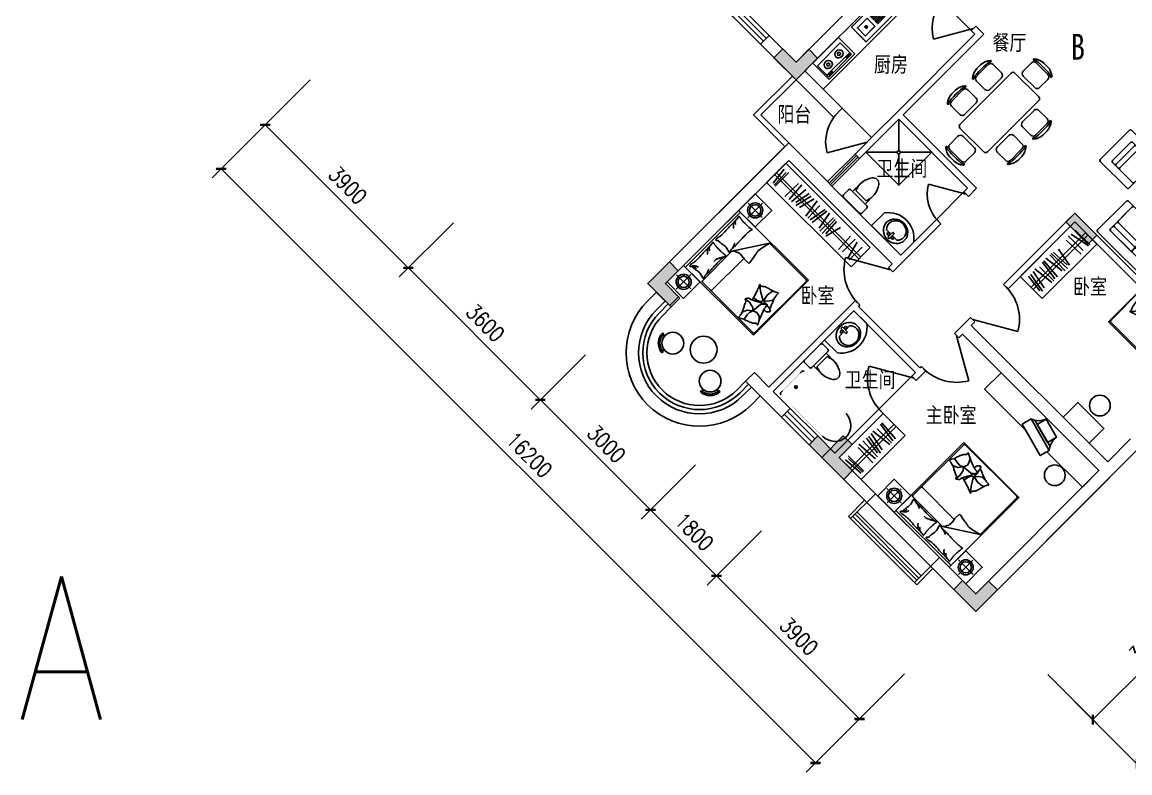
# Model space of a CAD drawing. Header units: millimetres. Extents: x 1169 to 36657, y 626 to 30409.
# Drawn here: x 1169 to 22524, y 626 to 15101 of the extents above; entities that cross this region are included whole.
import ezdxf
from ezdxf.enums import TextEntityAlignment as Align

# ---------------------------------------------------------------- set-up
doc = ezdxf.new("R2010")
doc.units = ezdxf.units.MM
doc.linetypes.add('HIDDEN', pattern=[0.375, 0.25, -0.125])
for name, color, linetype in [('COLUMN', 7, 'Continuous'), ('GROUND', 2, 'Continuous'), ('JIAJU', 30, 'Continuous'), ('PUB_DIM', 3, 'Continuous'), ('PUB_TEXT', 7, 'Continuous'), ('TOTHER', 7, 'Continuous'), ('WALL', 4, 'Continuous'), ('WINDOW', 5, 'Continuous'), ('WINDOW_TEXT', 7, 'Continuous'), ('面积线', 1, 'Continuous')]:
    doc.layers.add(name, color=color, linetype=linetype)
doc.styles.add('-黑体', font='simhei.ttf')
doc.styles.add('CHINA', font='romant', dxfattribs={"width": 0.8, "height": 150, "bigfont": 'fs64f'})
doc.styles.add('DIM_FONT', font='SIMPLEX.shx', dxfattribs={"width": 0.8})
doc.styles.add('SIMPLEX', font='SIMPLEX.SHX')
doc.styles.get("Standard").update_dxf_attribs({"font": 'arial.ttf'})
doc.dimstyles.new('DIMN', dxfattribs={"dimtxt": 300, "dimasz": 1, "dimexe": 250, "dimexo": 300, "dimgap": 150, "dimtad": 1, "dimdec": 0, "dimdsep": 46, "dimtxsty": 'DIM_FONT', "dimblk": '_DIMX', "dimblk1": 'ARCHTICK', "dimblk2": 'ARCHTICK', "dimcen": 0.1, "dimclrt": 7, "dimadec": 0, "dimazin": 0, "dimtfac": 1, "dimtdec": 0, "dimtix": 1, "dimtmove": 2, "dimatfit": 3, "dimldrblk": '_DIMX', "dimfxl": 1, "dimtolj": 1, "dimtzin": 0, "dimarcsym": 0})

# ---------------------------------------------------------------- blocks, each defined once
blk = doc.blocks.new('_ARCHTICK')
at = {"color": 0, "linetype": 'ByBlock', "const_width": 0.15}
blk.add_lwpolyline([(-0.5, -0.5), (0.5, 0.5)], dxfattribs=at)
blk = doc.blocks.new('_DIMX')
at = {"const_width": 50}
blk.add_lwpolyline([(-70, -70), (70, 70)], dxfattribs=at)
blk = doc.blocks.new('_WBLK')
for p, q in [((-0.5, 0.5), (0.5, 0.5)), ((0.5, 0.167), (-0.5, 0.167)), ((0.5, -0.167), (-0.5, -0.167)), ((-0.5, -0.5), (0.5, -0.5))]:
    blk.add_line(p, q)
at = {"layer": 'WINDOW_TEXT', "style": 'SIMPLEX', "flags": 9}
blk.add_attdef('A', text='', height=1, dxfattribs=at).set_placement((0, 1.5), align=Align.MIDDLE)
blk = doc.blocks.new('_C0XPE')
at = {"layer": 'JIAJU', "ltscale": 100}
for p, q in [((-600, 5000), (-600, 0)), ((0, 5000), (-600, 5000)), ((-305, 5000), (-305, 0)), ((-245, 5000), (-245, 0)), ((0, 5000), (0, 0)), ((-482, 4742), (-76, 4742)), ((-87, 4648), (-482, 4461)), ((-502, 4305), (-97, 4305)), ((-471, 4087), (-76, 4118)), ((-450, 3516), (-87, 3350)), ((-482, 3235), (-118, 3277)), ((-492, 3131), (-66, 3163)), ((-492, 3038), (-66, 3017)), ((-502, 2778), (-107, 2913)), ((-492, 2633), (-87, 2539)), ((-492, 2539), (-97, 2394)), ((-502, 2041), (-87, 2165)), ((-471, 2269), (-87, 2280)), ((-492, 1895), (-118, 1719)), ((-482, 1719), (-97, 1552)), ((-492, 1584), (-139, 1459)), ((-502, 1365), (-87, 1314)), ((-513, 1116), (-87, 1178)), ((-482, 981), (-66, 960)), ((-502, 358), (-76, 368)), ((-461, 275), (-76, 306)), ((-600, 0), (0, 0)), ((-482, 129), (-87, 212))]:
    blk.add_line(p, q, dxfattribs=at)
at = {"ltscale": 100, "style": 'DIM_FONT', "width": 0.8, "flags": 9}
for tag in ['XSIZE', 'YSIZE']:
    blk.add_attdef(tag, (0, 0), '', height=0.5, dxfattribs=at)
blk = doc.blocks.new('U_A0DIR')
at = {"layer": 'JIAJU', "yscale": 0.46, "rotation": 90}
blk.add_blockref('_C0XPE', (1150, 600), dxfattribs=at)
at = {"style": 'DIM_FONT', "width": 0.8, "flags": 9}
for tag in ['XSIZE', 'YSIZE']:
    blk.add_attdef(tag, (0, 0), '', height=0.5, dxfattribs=at)
blk = doc.blocks.new('U_A6GYP')
at = {"layer": 'JIAJU'}
for p, q in [((-418, 225), (-32, 225)), ((-225, 425), (-225, 25))]:
    blk.add_line(p, q, dxfattribs=at)
blk.add_lwpolyline([(-450, 0), (0, 0), (0, 450), (-450, 450)], close=True, dxfattribs=at)
for radius in [145, 109]:
    blk.add_circle((-225, 225), radius, dxfattribs=at)
at = {"style": 'DIM_FONT', "width": 0.8, "flags": 9}
for tag in ['XSIZE', 'YSIZE']:
    blk.add_attdef(tag, (0, 0), '', height=0.5, dxfattribs=at)
blk = doc.blocks.new('M_C54TQD')
for p, q in [((0, -52), (1500, -52)), ((26, -509), (26, -1968)), ((853, -489), (46, -489)), ((853, -489), (1472, -916)), ((46, -761), (915, -761)), ((1472, -1968), (1472, -916)), ((395, -1471), (369, -1593)), ((381, -1368), (395, -1471)), ((528, -1559), (509, -1470)), ((698, -1472), (623, -1603)), ((778, -1368), (698, -1472)), ((90, -1638), (87, -1645)), ((188, -1621), (90, -1638)), ((161, -1514), (137, -1518)), ((255, -1552), (161, -1514)), ((257, -1618), (188, -1621)), ((324, -1645), (255, -1552)), ((324, -1645), (257, -1618)), ((369, -1593), (324, -1645)), ((324, -1645), (510, -1664)), ((324, -1645), (355, -1728)), ((510, -1664), (560, -1700)), ((548, -1617), (528, -1559)), ((605, -1658), (548, -1617)), ((560, -1700), (572, -1709)), ((605, -1658), (594, -1752)), ((623, -1603), (605, -1658)), ((605, -1658), (734, -1626)), ((605, -1658), (655, -1721)), ((734, -1626), (837, -1640)), ((837, -1640), (873, -1660)), ((335, -1810), (281, -1873)), ((355, -1728), (335, -1810)), ((592, -1767), (580, -1861)), ((655, -1721), (720, -1769)), ((720, -1769), (813, -1769)), ((46, -1988), (1452, -1988))]:
    blk.add_line(p, q)
blk.add_lwpolyline([(0, -2000), (0, 0), (1500, 0), (1500, -2000)], close=True)
for points in [[(101, -127, -0.263368), (73, -108, -0.494818), (82, -89, -0.049225), (100, -88, -0.036831), (124, -89, -0.031893), (161, -97, 0.035782), (195, -104, 0.032941), (285, -110, 0.026564), (396, -104, 0.017905), (434, -99, -0.033397), (454, -97, -0.03204), (491, -97, 0.018442), (555, -101, 0.010837), (620, -100, 0.014624), (668, -97, 0.111249), (691, -89, -0.153708), (708, -86, -0.076444), (715, -87, -0.215512), (717, -89, -0.585858), (714, -92, 0.363489), (709, -95, 0.191716), (709, -106, -0.129675), (711, -123, -0.01735), (708, -140, 0.019326), (706, -155, 0.018818), (699, -223, 0.021828), (698, -283, 0.006204), (700, -316, 0.001963), (706, -423, 0.028341), (710, -459, -0.117014), (709, -468, -0.36606), (708, -469, -0.03973), (694, -466, -0.048309), (681, -461, 0.062981), (670, -457, 0.04058), (647, -454, 0.014345), (580, -451, 0.005484), (454, -452, 0.007153), (358, -455, 0.008762), (316, -458, -0.008153), (270, -461, -0.06251), (213, -456, 0.078669), (167, -454, 0.047825), (145, -459, -0.034494), (114, -466, -0.023571), (89, -469, -0.510228), (88, -468), (95, -438), (116, -356, 0.073041), (118, -336, 0.023305), (112, -275, 0.018299), (108, -252, -0.01097), (101, -214, -0.042281), (98, -180, -0.027201), (101, -126)], [(99, -143, -0.05369), (114, -156, -0.070312), (122, -168, -0.015448), (125, -177, -0.013244), (129, -187, -0.082127), (132, -205, -0.064164), (129, -228)], [(101, -127, -0.077379), (136, -152, -0.077379), (161, -187, -0.047525), (171, -211, -0.047525), (176, -238)], [(575, -101, 0.027842), (551, -111, 0.048685), (539, -119, 0.023666), (511, -144, 0.031223), (492, -164, 0.046801), (486, -172, 0.023191), (478, -189)], [(657, -95, 0.088153), (622, -98, 0.088153), (591, -114, 0.077547), (569, -135, 0.077547), (555, -162)], [(810, -127, -0.263368), (782, -108, -0.494818), (791, -89, -0.049225), (809, -88, -0.036831), (833, -89, -0.031893), (871, -97, 0.035782), (905, -104, 0.032941), (994, -110, 0.026564), (1106, -104, 0.017905), (1143, -99, -0.033397), (1163, -97, -0.03204), (1200, -97, 0.018442), (1265, -101, 0.010837), (1329, -100, 0.014624), (1377, -97, 0.111249), (1400, -89, -0.153708), (1417, -86, -0.076444), (1424, -87, -0.215512), (1426, -89, -0.585858), (1423, -92, 0.363489), (1419, -95, 0.191716), (1419, -106, -0.129675), (1421, -123, -0.01735), (1418, -140, 0.019326), (1415, -155, 0.018818), (1408, -223, 0.021828), (1407, -283, 0.006204), (1409, -316, 0.001963), (1415, -423, 0.028341), (1419, -459, -0.117014), (1419, -468, -0.36606), (1417, -469, -0.03973), (1404, -466, -0.048309), (1390, -461, 0.062981), (1379, -457, 0.04058), (1356, -454, 0.014345), (1289, -451, 0.005484), (1164, -452, 0.007153), (1067, -455, 0.008762), (1025, -458, -0.008153), (979, -461, -0.06251), (922, -456, 0.078669), (877, -454, 0.047825), (854, -459, -0.034494), (823, -466, -0.023571), (798, -469, -0.510228), (797, -468), (805, -438), (825, -356, 0.073041), (827, -336, 0.023305), (821, -275, 0.018299), (817, -252, -0.01097), (810, -214, -0.042281), (807, -180, -0.027201), (810, -126)], [(1284, -101, 0.027842), (1260, -111, 0.048685), (1248, -119, 0.023666), (1220, -144, 0.031223), (1201, -164, 0.046801), (1196, -172, 0.023191), (1188, -189)], [(1366, -95, 0.088153), (1332, -98, 0.088153), (1300, -114, 0.077547), (1279, -135, 0.077547), (1265, -162)], [(191, -454, 0.009729), (219, -445, 0.009729), (246, -435, 0.007971), (267, -426, 0.007971), (289, -416)], [(661, -455, 0.016108), (622, -429, 0.024599), (595, -414, 0.009477), (546, -391, 0.015937), (516, -378, 0.072521), (500, -375, 0.033339), (463, -375)], [(901, -454, 0.009729), (928, -445, 0.009729), (955, -435, 0.007971), (977, -426, 0.007971), (998, -416)], [(853, -489, -0.085272), (917, -599, -0.124044), (926, -686), (912, -782), (914, -912)], [(914, -912, 0.007867), (1032, -894, 0.009508), (1128, -876, 0.006616), (1193, -862, -0.023828), (1212, -858, -0.080713), (1230, -859, -0.009591), (1383, -891, -0.013133), (1416, -899, -0.007859), (1472, -916)], [(464, -1480, 0.025626), (476, -1478, 0.0108), (605, -1436, 0.00456), (692, -1405, 0.01125), (727, -1391, 0.069394), (746, -1380, -0.079756), (763, -1371, -0.106399), (778, -1368, -0.328642), (782, -1372, -0.299547), (779, -1378, 0.189917), (774, -1387, 0.033518), (773, -1397, 0.075627), (773, -1402, 0.053489), (776, -1410, 0.017838), (788, -1432, 0.038394), (805, -1456, -0.059529), (816, -1472, -0.035943), (826, -1498, -0.011245), (852, -1585, -0.006203), (862, -1624, 0.010783), (868, -1647, 0.019485), (873, -1660, 0.005062), (892, -1710, 0.101392), (909, -1736, -0.223768), (914, -1749, -0.25558), (911, -1754, -0.081563), (895, -1759, -0.071805), (878, -1759, 0.069985), (861, -1759, 0.03546), (801, -1772, 0.029432), (732, -1797, 0.001554), (699, -1811, -0.00152), (665, -1826, -0.004735), (629, -1840, 0.00382), (586, -1859, 0.296001), (564, -1891, -0.649774), (542, -1900, -0.02319), (538, -1895, 0.0288), (534, -1892, 0.005727), (527, -1886, -0.004358), (519, -1878, -0.027528), (502, -1861, -0.046214), (493, -1850, -0.194121), (490, -1833, 0.133719), (489, -1809, 0.005779), (482, -1787, 0.008882)]]:
    blk.add_lwpolyline(points, format="xyb")
blk.add_lwpolyline([(58, -1583, 0.101392), (40, -1559, -0.223768), (34, -1546, -0.25558), (36, -1541, -0.081563), (52, -1535, -0.071805), (69, -1534, 0.069985), (86, -1532, 0.03546), (145, -1515, 0.029432), (211, -1485, 0.001554), (244, -1468, -0.00152), (276, -1451, -0.004735), (311, -1433, 0.00382), (353, -1412, 0.296001), (372, -1378, -0.649774), (393, -1367, -0.02319), (398, -1372, 0.0288), (402, -1375, 0.005727), (409, -1380, -0.004358), (418, -1387, -0.027528), (436, -1403, -0.046214), (445, -1414, -0.194121), (450, -1430, 0.133719), (453, -1454, 0.011505), (471, -1496, 0.008882), (497, -1550, 0.012426), (535, -1618, -0.033612), (547, -1644), (570, -1701), (588, -1744, 0.224341), (603, -1757, -0.722772), (603, -1766, -0.103513), (599, -1767, 0.053465), (592, -1767, 0.030109), (569, -1772, -0.031436), (547, -1776, -0.05324), (532, -1776, 0.05518), (517, -1777, 0.056271), (492, -1783, 0.0108), (366, -1835, 0.00456), (281, -1873, 0.01125), (247, -1889, 0.069394), (229, -1902, -0.079756), (213, -1912, -0.106399), (199, -1915, -0.328642), (195, -1912, -0.299547), (196, -1906, 0.189917), (201, -1896, 0.033518), (202, -1886, 0.075627), (201, -1882, 0.053489), (197, -1874, 0.017838), (184, -1853, 0.038394), (165, -1830, -0.059529), (153, -1815, -0.035943), (140, -1790, -0.011245), (108, -1705, -0.006203), (95, -1667, 0.010783), (87, -1645, 0.019485), (82, -1632, 0.005062)], format="xyb", close=True)
for centre, start, end in [((46, -509), 90, 180), ((46, -741), 180, 270), ((46, -1968), 180, 270), ((1452, -1968), 270, 0)]:
    blk.add_arc(centre, 20, start, end)
at = {"style": 'DIM_FONT', "width": 0.8, "flags": 9}
for tag in ['XSIZE', 'YSIZE']:
    blk.add_attdef(tag, (0, 0), '', height=0.5, dxfattribs=at)
blk = doc.blocks.new('U_A4GEV')
at = {"layer": 'JIAJU', "yscale": 0.95, "rotation": 270}
blk.add_blockref('M_C54TQD', (0, 1500), dxfattribs=at)
at = {"style": 'DIM_FONT', "width": 0.8, "flags": 9}
for tag in ['XSIZE', 'YSIZE']:
    blk.add_attdef(tag, (0, 0), '', height=0.5, dxfattribs=at)
blk = doc.blocks.new('M_C58LWA')
for p, q in [((-173, -181), (-194, -202)), ((-136, -160), (-161, -191)), ((-124, -170), (-150, -200)), ((124, -170), (150, -200)), ((136, -160), (161, -191)), ((173, -181), (194, -202))]:
    blk.add_line(p, q)
at = {"linetype": 'Continuous'}
blk.add_circle((0, 0), 210, dxfattribs=at)
for radius in [280, 250]:
    blk.add_arc((0, 0), radius, 226.2207, 313.7793)
at = {"style": 'DIM_FONT', "width": 0.8, "flags": 9}
for tag in ['XSIZE', 'YSIZE']:
    blk.add_attdef(tag, (0, 0), '', height=0.5, dxfattribs=at)
blk = doc.blocks.new('CZ')
at = {"layer": 'JIAJU'}
for p, q in [((288, 1170), (-172, 1170)), ((-167, 1103), (-167, 878)), ((108, 1270), (8, 1270)), ((283, 1103), (283, 878)), ((-332, 690), (-332, -710)), ((368, 740), (-282, 740)), ((215, 810), (-100, 810)), ((418, -710), (418, 690)), ((-761, 104), (-761, 564)), ((-693, 559), (-468, 559)), ((-401, 176), (-401, 491)), ((488, 491), (488, 176)), ((780, 559), (555, 559)), ((848, 564), (848, 104)), ((-861, 284), (-861, 383)), ((948, 383), (948, 284)), ((-693, 109), (-468, 109)), ((780, 109), (555, 109)), ((-761, -583), (-761, -123)), ((-693, -128), (-468, -128)), ((-401, -511), (-401, -196)), ((488, -196), (488, -511)), ((780, -128), (555, -128)), ((848, -123), (848, -583)), ((-861, -403), (-861, -304)), ((948, -304), (948, -403)), ((-693, -578), (-468, -578)), ((780, -578), (555, -578)), ((-282, -760), (368, -760)), ((215, -830), (-100, -830)), ((-167, -1123), (-167, -898)), ((283, -1123), (283, -898)), ((288, -1190), (-172, -1190)), ((108, -1290), (8, -1290))]:
    blk.add_line(p, q, dxfattribs=at)
for centre, radius, start, end in [((-181, 1187), 10, 130.7265, 202.67), ((-172, 1190), 20, 202.67, 270), ((18, 955), 316, 91.7651, 130.7265), ((58, -1507), 2713, 84.8023, 95.1977), ((-100, 1103), 67.5, 90, 180), ((98, 955), 316, 49.2735, 88.2349), ((215, 1103), 67.5, 0, 90), ((288, 1190), 20, 270, 337.33), ((297, 1187), 10, 337.33, 49.2735), ((-100, 878), 67.5, 180, 270), ((215, 878), 67.5, 270, 0), ((-282, 690), 50, 90, 180), ((368, 690), 50, 0, 90), ((-545, 373), 316, 139.2735, 178.2349), ((1917, 334), 2713, 174.8023, 185.1977), ((-777, 573), 10, 67.33, 139.2735), ((-781, 564), 20, 0, 67.33), ((-693, 491), 67.5, 90, 180), ((-468, 491), 67.5, 0, 90), ((555, 491), 67.5, 90, 180), ((780, 491), 67.5, 0, 90), ((868, 564), 20, 112.67, 180), ((864, 573), 10, 40.7265, 112.67), ((-1830, 334), 2713, 354.8023, 5.1977), ((632, 373), 316, 1.7651, 40.7265), ((-545, 294), 316, 181.7651, 220.7265), ((632, 294), 316, 319.2735, 358.2349), ((-777, 94), 10, 220.7265, 292.67), ((-781, 104), 20, 292.67, 0), ((-693, 176), 67.5, 180, 270), ((-468, 176), 67.5, 270, 0), ((555, 176), 67.5, 180, 270), ((780, 176), 67.5, 270, 0), ((868, 104), 20, 180, 247.33), ((864, 94), 10, 247.33, 319.2735), ((-545, -313), 316, 139.2735, 178.2349), ((1917, -353), 2713, 174.8023, 185.1977), ((-777, -114), 10, 67.33, 139.2735), ((-781, -123), 20, 0, 67.33), ((-693, -196), 67.5, 90, 180), ((-468, -196), 67.5, 0, 90), ((555, -196), 67.5, 90, 180), ((780, -196), 67.5, 0, 90), ((868, -123), 20, 112.67, 180), ((864, -114), 10, 40.7265, 112.67), ((-1830, -353), 2713, 354.8023, 5.1977), ((632, -313), 316, 1.7651, 40.7265), ((-545, -393), 316, 181.7651, 220.7265), ((632, -393), 316, 319.2735, 358.2349), ((-777, -592), 10, 220.7265, 292.67), ((-781, -583), 20, 292.67, 0), ((-693, -511), 67.5, 180, 270), ((-468, -511), 67.5, 270, 0), ((555, -511), 67.5, 180, 270), ((780, -511), 67.5, 270, 0), ((868, -583), 20, 180, 247.33), ((864, -592), 10, 247.33, 319.2735), ((-282, -710), 50, 180, 270), ((-100, -898), 67.5, 90, 180), ((215, -898), 67.5, 0, 90), ((368, -710), 50, 270, 0), ((-172, -1210), 20, 90, 157.33), ((-181, -1206), 10, 157.33, 229.2735), ((18, -975), 316, 229.2735, 268.2349), ((58, 1488), 2713, 264.8023, 275.1977), ((-100, -1123), 67.5, 180, 270), ((98, -975), 316, 271.7651, 310.7265), ((215, -1123), 67.5, 270, 0), ((288, -1210), 20, 22.67, 90), ((297, -1206), 10, 310.7265, 22.67)]:
    blk.add_arc(centre, radius, start, end, dxfattribs=at)
at = {"layer": 'JIAJU', "width": 0.8, "flags": 9}
blk.add_attdef('XSIZE', (26, -6), '', height=0.5, rotation=270, dxfattribs=at)
blk = doc.blocks.new('_DBLK')
blk.add_line((-0.5, 0), (0, -0.866))
blk.add_arc((-0.5, 0), 1, 300, 0)
at = {"style": 'SIMPLEX', "flags": 9}
blk.add_attdef('A', text='', height=1, dxfattribs=at).set_placement((0, 1.5), align=Align.MIDDLE)
blk = doc.blocks.new('U_B3YBY')
at = {"layer": 'JIAJU', "color": 9}
for p, q in [((-170, 200), (-170, 430)), ((170, 200), (170, 430)), ((-140, 260), (140, 260)), ((-250, 30), (-250, 170)), ((-220, 200), (220, 200)), ((220, 0), (-220, 0)), ((250, 170), (250, 30))]:
    blk.add_line(p, q, dxfattribs=at)
for centre, radius, start, end in [((227, 413), 398, 143.3619, 202.5495), ((0, 590), 110, 33.4509, 146.5491), ((-227, 413), 398, 337.4505, 36.6381), ((-220, 170), 30, 90, 180), ((-220, 30), 30, 180, 270), ((220, 170), 30, 0, 90), ((220, 30), 30, 270, 0)]:
    blk.add_arc(centre, radius, start, end, dxfattribs=at)
at = {"style": 'DIM_FONT', "width": 0.8, "flags": 9}
for tag in ['XSIZE', 'YSIZE']:
    blk.add_attdef(tag, (0, 0), '', height=0.5, dxfattribs=at)
blk = doc.blocks.new('U_B1IZM')
at = {"layer": 'JIAJU', "xscale": -1, "rotation": 270}
blk.add_blockref('U_B3YBY', (0, 0), dxfattribs=at)
at = {"style": 'DIM_FONT', "width": 0.8, "flags": 9}
for tag in ['XSIZE', 'YSIZE']:
    blk.add_attdef(tag, (0, 0), '', height=0.5, dxfattribs=at)
blk = doc.blocks.new('M_E4')
for p, q in [((670, -80), (670, -137)), ((670, -86), (670, -97)), ((670, -663), (670, -614))]:
    blk.add_line(p, q)
at = {"const_width": 1.5}
for points in [[(-750, -750), (-750, 0)], [(-750, 0), (750, 0)], [(750, 0), (750, -750)], [(608, -56), (640, -56)], [(670, -90), (670, -656)], [(750, -750), (-750, -750)], [(670, -663), (670, -655)]]:
    blk.add_lwpolyline(points, dxfattribs=at)
for points in [[(-399, -56, 0.930688), (-388, -693, 0.930688)], [(670, -86, 0.414214), (640, -56, 0.414214)], [(670, -90, 0.041784), (670, -85, 0.412615)], [(640, -693, 0.414214), (670, -663, 0.414214)]]:
    blk.add_lwpolyline(points, format="xyb", dxfattribs=at)
at = {"const_width": 1.5, "flags": 128}
for points in [[(-399, -56), (608, -56)], [(-399, -694), (645, -692)]]:
    blk.add_lwpolyline(points, dxfattribs=at)
for radius in [25, 23]:
    blk.add_circle((550, -381), radius)
blk.add_arc((640, -663), 30, 270, 280.176)
at = {"width": 0.8, "flags": 9}
for tag in ['XSIZE', 'YSIZE']:
    blk.add_attdef(tag, (0, 0), '', height=0.5, dxfattribs=at)
blk = doc.blocks.new('U_B0FEM')
at = {"layer": 'JIAJU'}
blk.add_blockref('M_E4', (0, 750), dxfattribs=at)
at = {"style": 'DIM_FONT', "width": 0.8, "flags": 9}
for tag in ['XSIZE', 'YSIZE']:
    blk.add_attdef(tag, (0, 0), '', height=0.5, dxfattribs=at)
blk = doc.blocks.new('M_C55HKH')
for p, q in [((0, -52), (900, -52)), ((26, -509), (26, -1968)), ((503, -489), (46, -489)), ((503, -489), (872, -858)), ((46, -761), (564, -761)), ((872, -1968), (872, -858)), ((299, -1273), (295, -1270)), ((307, -1352), (299, -1273)), ((146, -1456), (100, -1409)), ((211, -1478), (146, -1456)), ((278, -1459), (211, -1478)), ((278, -1459), (251, -1606)), ((278, -1459), (305, -1407)), ((278, -1459), (357, -1410)), ((317, -1498), (278, -1459)), ((305, -1407), (307, -1352)), ((357, -1410), (393, -1337)), ((393, -1337), (392, -1318)), ((163, -1664), (89, -1649)), ((249, -1682), (175, -1667)), ((249, -1682), (196, -1718)), ((219, -1643), (211, -1652)), ((251, -1606), (219, -1643)), ((249, -1682), (286, -1639)), ((249, -1682), (266, -1787)), ((292, -1700), (249, -1682)), ((286, -1639), (333, -1628)), ((391, -1769), (292, -1700)), ((412, -1527), (317, -1498)), ((333, -1628), (405, -1618)), ((495, -1523), (412, -1527)), ((154, -1766), (147, -1841)), ((196, -1718), (154, -1766)), ((266, -1787), (243, -1892)), ((469, -1839), (391, -1769)), ((46, -1988), (852, -1988))]:
    blk.add_line(p, q)
blk.add_lwpolyline([(0, -2000), (0, 0), (900, 0), (900, -2000)], close=True)
for points in [[(135, -134, -0.263368), (107, -115, -0.494818), (116, -96, -0.049225), (134, -94, -0.036831), (158, -96, -0.031893), (196, -104, 0.035782), (230, -111, 0.032941), (319, -117, 0.026564), (430, -111, 0.017905), (468, -106, -0.033397), (488, -104, -0.03204), (525, -104, 0.018442), (590, -107, 0.010837), (654, -107, 0.014624), (702, -104, 0.111249), (725, -96, -0.153708), (742, -92, -0.076444), (749, -94, -0.215512), (751, -96, -0.585858), (748, -99, 0.363489), (744, -102, 0.191716), (743, -113, -0.129675), (745, -130, -0.01735), (742, -147, 0.019326), (740, -162, 0.018818), (733, -230, 0.021828), (732, -289, 0.006204), (734, -323, 0.001963), (740, -430, 0.028341), (744, -466, -0.117014), (744, -475, -0.36606), (742, -476, -0.03973), (728, -473, -0.048309), (715, -468, 0.062981), (704, -464, 0.04058), (681, -461, 0.014345), (614, -458, 0.005484), (488, -459, 0.007153), (392, -462, 0.008762), (350, -465, -0.008153), (304, -468, -0.06251), (247, -463, 0.078669), (201, -461, 0.047825), (179, -466, -0.034494), (148, -473, -0.023571), (123, -476, -0.510228), (122, -475), (129, -445), (150, -363, 0.073041), (152, -343, 0.023305), (146, -282, 0.018299), (142, -259, -0.01097), (135, -221, -0.042281), (132, -187, -0.027201), (135, -133)], [(133, -150, -0.05369), (148, -163, -0.070312), (156, -175, -0.015448), (159, -183, -0.013244), (163, -194, -0.082127), (166, -212, -0.064164), (163, -235)], [(135, -134, -0.077379), (170, -159, -0.077379), (195, -194, -0.047525), (205, -218, -0.047525), (210, -244)], [(609, -107, 0.027842), (585, -118, 0.048685), (573, -126, 0.023666), (545, -150, 0.031223), (526, -171, 0.046801), (521, -179, 0.023191), (513, -196)], [(691, -102, 0.088153), (656, -105, 0.088153), (625, -120, 0.077547), (604, -142, 0.077547), (590, -169)], [(225, -460, 0.009729), (253, -451, 0.009729), (280, -441, 0.007971), (301, -432, 0.007971), (323, -423)], [(695, -462, 0.016108), (656, -436, 0.024599), (629, -421, 0.009477), (580, -397, 0.015937), (550, -385, 0.072521), (534, -381, 0.033339), (498, -381)], [(503, -489, -0.085272), (566, -599, -0.124044), (575, -686), (562, -782), (563, -854)], [(563, -854, -0.027362), (602, -838, -0.040834), (629, -830, -0.038441), (717, -821, -0.076528), (761, -826, -0.103649), (788, -840, 0.093398), (818, -857, 0.072727), (841, -861, 0.052315), (872, -858)], [(400, -1581, 0.025626), (402, -1591, 0.0108), (426, -1697, 0.00456), (445, -1769, 0.01125), (454, -1797, 0.069394), (462, -1813, -0.079756), (468, -1827, -0.106399), (469, -1839, -0.328642), (466, -1842, -0.299547), (461, -1840, 0.189917), (454, -1835, 0.033518), (446, -1833, 0.075627), (442, -1833, 0.053489), (436, -1835, 0.017838), (418, -1843, 0.038394), (397, -1855, -0.059529), (384, -1862, -0.035943), (362, -1869, -0.011245), (291, -1884, -0.006203), (259, -1889, 0.010783), (241, -1893, 0.019485), (230, -1895, 0.005062), (188, -1908, 0.101392), (167, -1919, -0.223768), (156, -1922, -0.25558), (153, -1920, -0.081563), (150, -1907, -0.071805), (151, -1893, 0.069985), (152, -1879, 0.03546), (145, -1831, 0.029432), (130, -1774, 0.001554), (121, -1746, -0.00152), (112, -1718, -0.004735), (102, -1689, 0.00382), (91, -1653, 0.296001), (66, -1634, -0.649774), (61, -1616, -0.02319), (65, -1613, 0.0288), (68, -1610, 0.005727), (73, -1605, -0.004358), (80, -1599, -0.027528), (94, -1586, -0.046214), (104, -1580, -0.194121), (117, -1579, 0.133719), (137, -1580, 0.005779), (155, -1575, 0.008882)]]:
    blk.add_lwpolyline(points, format="xyb")
blk.add_lwpolyline([(345, -1251, 0.101392), (366, -1238, -0.223768), (377, -1234, -0.25558), (380, -1236, -0.081563), (384, -1249, -0.071805), (384, -1263, 0.069985), (384, -1277, 0.03546), (394, -1324, 0.029432), (414, -1380, 0.001554), (425, -1407, -0.00152), (437, -1434, -0.004735), (448, -1462, 0.00382), (462, -1497, 0.296001), (488, -1515, -0.649774), (495, -1532, -0.02319), (491, -1536, 0.0288), (488, -1539, 0.005727), (484, -1544, -0.004358), (478, -1551, -0.027528), (464, -1564, -0.046214), (455, -1571, -0.194121), (442, -1573, 0.133719), (422, -1574, 0.011505), (387, -1586, 0.008882), (343, -1604, 0.012426), (286, -1629, -0.033612), (264, -1637), (218, -1652), (182, -1663, 0.224341), (170, -1674, -0.722772), (163, -1673, -0.103513), (163, -1670, 0.053465), (163, -1664, 0.030109), (161, -1646, -0.031436), (159, -1628, -0.05324), (160, -1616, 0.05518), (161, -1604, 0.056271), (157, -1583, 0.0108), (124, -1480, 0.00456), (100, -1409, 0.01125), (89, -1381, 0.069394), (80, -1366, -0.079756), (73, -1353, -0.106399), (71, -1341, -0.328642), (74, -1338, -0.299547), (79, -1340, 0.189917), (86, -1344, 0.033518), (94, -1345, 0.075627), (98, -1345, 0.053489), (104, -1343, 0.017838), (122, -1333, 0.038394), (141, -1319, -0.059529), (154, -1311, -0.035943), (175, -1303, -0.011245), (245, -1283, -0.006203), (276, -1275, 0.010783), (295, -1270, 0.019485), (305, -1266, 0.005062)], format="xyb", close=True)
for centre, start, end in [((46, -509), 90, 180), ((46, -741), 180, 270), ((46, -1968), 180, 270), ((852, -1968), 270, 0)]:
    blk.add_arc(centre, 20, start, end)
at = {"style": 'DIM_FONT', "width": 0.8, "flags": 9}
for tag in ['XSIZE', 'YSIZE']:
    blk.add_attdef(tag, (0, 0), '', height=0.5, dxfattribs=at)
blk = doc.blocks.new('U_A5GAE')
at = {"layer": 'JIAJU', "yscale": 0.95, "rotation": 270}
blk.add_blockref('M_C55HKH', (0, 900), dxfattribs=at)
at = {"style": 'DIM_FONT', "width": 0.8, "flags": 9}
for tag in ['XSIZE', 'YSIZE']:
    blk.add_attdef(tag, (0, 0), '', height=0.5, dxfattribs=at)
blk = doc.blocks.new('TV')
at = {"layer": 'JIAJU'}
for points in [[(-250, 350), (-250, -350), (-450, -350), (-450, 350)], [(-200, 200), (-200, -200), (0, -200), (0, 200)]]:
    blk.add_lwpolyline(points, close=True, dxfattribs=at)
for points in [[(-250, 350), (-450, 350), (-450, -350), (-250, -350)], [(-200, -294), (-200, 294)]]:
    blk.add_lwpolyline(points, dxfattribs=at)
for points in [[(-250, 350), (-219, 313), (-131, 209), (10, 204), (0, 200)], [(-250, -350), (-219, -313), (-131, -209), (10, -204), (0, -200)]]:
    blk.add_open_spline(points, degree=3, knots=[0, 0, 0, 0, 140.571181, 395.440063, 395.440063, 395.440063, 395.440063], dxfattribs=at)
blk = doc.blocks.new('M_E33IEP')
at = {"linetype": 'Continuous'}
for p, q in [((44, -21), (44, 20)), ((44, 20), (194, 20)), ((135, 135), (135, 20)), ((194, 20), (194, -21)), ((194, -21), (44, -21)), ((135, -21), (135, -144))]:
    blk.add_line(p, q, dxfattribs=at)
for centre, radius in [((248, -5), 246), ((106, 56), 26.7), ((105, -55), 26.7)]:
    blk.add_circle(centre, radius, dxfattribs=at)
blk.add_arc((274, -5), 197, 225.2527, 134.7473, dxfattribs=at)
at = {"style": 'DIM_FONT', "width": 0.8, "flags": 9}
for tag in ['XSIZE', 'YSIZE']:
    blk.add_attdef(tag, (0, 0), '', height=0.5, dxfattribs=at)
at = {"linetype": 'Continuous', "style": 'CHINA', "width": 0.8, "flags": 9}
for tag in ['XSIZE', 'YSIZE']:
    blk.add_attdef(tag, (2, -251), '', height=150, dxfattribs=at)
blk = doc.blocks.new('U_B0XZV')
at = {"layer": 'JIAJU', "xscale": 0.91278, "rotation": 270}
blk.add_blockref('M_E33IEP', (1, 40), dxfattribs=at)
at = {"style": 'DIM_FONT', "width": 0.8, "flags": 9}
for tag in ['XSIZE', 'YSIZE']:
    blk.add_attdef(tag, (0, 0), '', height=0.5, dxfattribs=at)
blk = doc.blocks.new('M_C34MSO')
for p, q in [((-1058, -186), (-1058, 600)), ((-1031, 627), (1015, 627)), ((-896, 8), (-896, 627)), ((881, -19), (881, 627)), ((1042, -186), (1042, 600)), ((-1031, -213), (1015, -213)), ((-869, -19), (881, -19))]:
    blk.add_line(p, q)
for points in [[(-869, 196), (-331, 196, 0.414214), (-304, 223), (-304, 600, 0.414214), (-331, 627), (-869, 627, 0.414214), (-896, 600), (-896, 223, 0.414214)], [(-277, 196), (261, 196, 0.414214), (288, 223), (288, 600, 0.414214), (261, 627), (-277, 627, 0.414214), (-304, 600), (-304, 223, 0.414214)], [(315, 196), (854, 196, 0.414214), (881, 223), (881, 600, 0.414214), (854, 627), (315, 627, 0.414214), (288, 600), (288, 223, 0.414214)], [(-869, 89), (-331, 89, 0.414214), (-304, 115), (-304, 169, 0.414214), (-331, 196), (-869, 196, 0.414214), (-896, 169), (-896, 115, 0.414214)], [(-869, -19), (-331, -19, 0.414214), (-304, 8), (-304, 62, 0.414214), (-331, 89), (-869, 89, 0.414214), (-896, 62), (-896, 8, 0.414214)], [(-277, 89), (261, 89, 0.414214), (288, 115), (288, 169, 0.414214), (261, 196), (-277, 196, 0.414214), (-304, 169), (-304, 115, 0.414214)], [(-277, -19), (261, -19, 0.414214), (288, 8), (288, 62, 0.414214), (261, 89), (-277, 89, 0.414214), (-304, 62), (-304, 8, 0.414214)], [(315, 89), (854, 89, 0.414214), (881, 115), (881, 169, 0.414214), (854, 196), (315, 196, 0.414214), (288, 169), (288, 115, 0.414214)], [(315, -19), (854, -19, 0.414214), (881, 8), (881, 62, 0.414214), (854, 89), (315, 89, 0.414214), (288, 62), (288, 8, 0.414214)]]:
    blk.add_lwpolyline(points, format="xyb", close=True)
for centre, start, end in [((-1031, 600), 90, 180), ((1015, 600), 0, 90), ((-869, 8), 180, 270), ((854, 8), 270, 0), ((-1031, -186), 180, 270), ((1015, -186), 270, 0)]:
    blk.add_arc(centre, 26.9, start, end)
at = {"width": 0.8, "flags": 9}
for tag in ['XSIZE', 'YSIZE']:
    blk.add_attdef(tag, (0, 0), '', height=0.5, dxfattribs=at)
blk = doc.blocks.new('U_A8GCQ')
at = {"layer": 'JIAJU', "rotation": 90}
blk.add_blockref('M_C34MSO', (-213, 8), dxfattribs=at)
at = {"style": 'DIM_FONT', "width": 0.8, "flags": 9}
for tag in ['XSIZE', 'YSIZE']:
    blk.add_attdef(tag, (0, 0), '', height=0.5, dxfattribs=at)
blk = doc.blocks.new('M_C33SQR')
for p, q in [((-433, 755), (-433, 25)), ((392, 780), (-408, 780)), ((417, 755), (417, 25)), ((242, 600), (-258, 600)), ((267, 575), (267, 0)), ((392, 0), (-408, 0))]:
    blk.add_line(p, q)
for points in [[(242, 600), (-258, 600, 0.414214), (-283, 575), (-283, 525, 0.414214), (-258, 500), (242, 500, 0.414214), (267, 525), (267, 575, 0.414214)], [(242, 500), (-258, 500, 0.414214), (-283, 475), (-283, 425, 0.414214), (-258, 400), (242, 400, 0.414214), (267, 425), (267, 475, 0.414214)], [(242, 400), (-258, 400, 0.414214), (-283, 375), (-283, 25, 0.414214), (-258, 0), (242, 0, 0.414214), (267, 25), (267, 375, 0.414214)]]:
    blk.add_lwpolyline(points, format="xyb", close=True)
for centre, start, end in [((-408, 755), 90, 180), ((392, 755), 0, 90), ((242, 575), 0, 90), ((-408, 25), 180, 270), ((392, 25), 270, 0)]:
    blk.add_arc(centre, 25, start, end)
at = {"width": 0.8, "flags": 9}
for tag in ['XSIZE', 'YSIZE']:
    blk.add_attdef(tag, (0, 0), '', height=0.5, dxfattribs=at)
blk = doc.blocks.new('M_E19')
for p, q in [((-323, -113), (-323, -456)), ((299, -113), (-323, -113)), ((299, -456), (299, -113)), ((-323, -400), (299, -400)), ((-291, -422), (-291, -434)), ((-199, -423), (-199, -434)), ((182, -422), (182, -434)), ((274, -423), (274, -434)), ((-323, -456), (299, -456)), ((-216, -432), (-280, -432)), ((-280, -432), (-280, -448)), ((-280, -448), (-216, -448)), ((-216, -448), (-216, -432)), ((193, -432), (193, -448)), ((257, -432), (193, -432)), ((193, -448), (257, -448)), ((257, -448), (257, -432))]:
    blk.add_line(p, q)
for points in [[(-199, -423, 0.259034), (-201, -420, 0.076276), (-213, -415, 0.036515), (-226, -412, 0.026615), (-245, -411, 0.026615), (-264, -412, 0.036515), (-277, -415, 0.076276), (-289, -420, 0.259034), (-291, -423, 0.078462), (-291, -424, 0.056762)], [(-199, -434, 0.259034), (-201, -430, 0.076276), (-213, -425, 0.036515), (-226, -423, 0.026615), (-245, -422, 0.026615), (-264, -423, 0.036515), (-277, -425, 0.076276), (-289, -430, 0.259034), (-291, -434, 0.259034), (-289, -437, 0.056762), (-280, -441, 0.036515)], [(274, -423, 0.259034), (272, -420, 0.076276), (260, -415, 0.036515), (247, -412, 0.026615), (228, -411, 0.026615), (209, -412, 0.036515), (196, -415, 0.076276), (184, -420, 0.259034), (182, -423, 0.078462), (182, -424, 0.056762)], [(274, -434, 0.259034), (272, -430, 0.076276), (260, -425, 0.036515), (247, -423, 0.026615), (228, -422, 0.026615), (209, -423, 0.036515), (196, -425, 0.076276), (184, -430, 0.259034), (182, -434, 0.259034), (184, -437, 0.056762), (193, -441, 0.036515)], [(-216, -443, 0.008736), (-213, -442, 0.076276), (-201, -437, 0.259034), (-199, -434, 0.259034)], [(257, -443, 0.008736), (260, -442, 0.076276), (272, -437, 0.259034), (274, -434, 0.259034)]]:
    blk.add_lwpolyline(points, format="xyb")
at = {"layer": 'TOTHER', "linetype": 'Continuous'}
for p, q in [((-350, 0), (350, 0)), ((-350, -500), (-350, 0)), ((350, 0), (350, -500)), ((350, -500), (-350, -500))]:
    blk.add_line(p, q, dxfattribs=at)
for centre, radius in [((-158, -259), 82.5), ((134, -259), 82.5), ((-158, -259), 31.6), ((134, -259), 31.6)]:
    blk.add_circle(centre, radius, dxfattribs=at)
at = {"width": 0.8, "flags": 9}
for tag in ['XSIZE', 'YSIZE']:
    blk.add_attdef(tag, (0, 0), '', height=0.5, dxfattribs=at)
blk = doc.blocks.new('M_E16')
for p, q in [((-359, -351), (-359, -119)), ((-347, -107), (-34, -107)), ((-22, -119), (-22, -351)), ((63, -103), (336, -103)), ((63, -132), (336, -132)), ((63, -153), (336, -153)), ((63, -182), (336, -182)), ((63, -203), (336, -203)), ((63, -232), (336, -232)), ((-34, -363), (-347, -363)), ((63, -253), (336, -253)), ((63, -282), (336, -282)), ((63, -303), (336, -303)), ((63, -332), (336, -332)), ((63, -353), (336, -353))]:
    blk.add_line(p, q)
for points, const_width in [([(-353, -95), (-370, -113)], 1.91), ([(-370, -357), (-370, -113)], 2), ([(-353, -95), (-28, -95)], 1.8), ([(-10, -113), (-28, -95)], 1.91), ([(-10, -113), (-10, -357)], 2), ([(-370, -357), (-353, -375)], 1.91), ([(-28, -375), (-353, -375)], 1.8), ([(-28, -375), (-10, -357)], 1.91)]:
    blk.add_lwpolyline(points, dxfattribs=dict(const_width=const_width))
for points in [[(-347, -107), (-351, -108), (-354, -110), (-357, -113), (-358, -117), (-359, -119)], [(-216, -235), (-215, -245), (-209, -255), (-202, -261), (-192, -265), (-182, -265), (-172, -261), (-164, -255), (-159, -245), (-157, -235), (-159, -225), (-164, -215), (-172, -209), (-182, -205), (-192, -205), (-202, -209), (-209, -215), (-215, -225), (-216, -235)], [(-206, -235), (-205, -242), (-201, -248), (-196, -252), (-190, -254), (-183, -254), (-177, -252), (-172, -248), (-169, -242), (-168, -235), (-169, -228), (-172, -222), (-177, -218), (-183, -215), (-190, -215), (-196, -218), (-201, -222), (-205, -228), (-206, -235)], [(-22, -119), (-23, -115), (-25, -111), (-28, -109), (-32, -107), (-34, -107)], [(-359, -351), (-358, -355), (-356, -358), (-353, -361), (-349, -363), (-347, -363)], [(-34, -363), (-30, -362), (-26, -360), (-24, -357), (-22, -353), (-22, -351)]]:
    blk.add_lwpolyline(points)
at = {"layer": 'TOTHER', "linetype": 'Continuous'}
for p, q in [((-450, 0), (450, 0)), ((-450, -471), (-450, 0)), ((450, 0), (450, -471)), ((-450, -471), (450, -471))]:
    blk.add_line(p, q, dxfattribs=at)
at = {"layer": 'TOTHER', "linetype": 'HIDDEN'}
blk.add_line((-450, 0), (-450, -300), dxfattribs=at)
at = {"width": 0.8, "flags": 9}
for tag in ['XSIZE', 'YSIZE']:
    blk.add_attdef(tag, (0, 0), '', height=0.5, dxfattribs=at)

msp = doc.modelspace()

# ---------------------------------------------------------------- hatches: boundary and pattern name
at = {"layer": 'COLUMN'}
for points in [[(16505.2, 14408.5), (16335.5, 14578.2), (16088, 14330.7), (15833.4, 14585.3), (15663.7, 14415.6), (16088, 13991.3)], [(21462, 11417.5), (21631.7, 11247.8), (21886.2, 10993.2), (21716.5, 10823.5), (21292.3, 11247.8)], [(13648.5, 10477), (13818.2, 10307.3), (13570.7, 10059.8), (13825.2, 9805.3), (13655.5, 9635.6), (13231.3, 10059.8)], [(17169.8, 6955.6), (17000.1, 7125.3), (16752.7, 6877.8), (16498.1, 7132.4), (16328.4, 6962.7), (16752.7, 6538.4)], [(17000.1, 7125.3), (17169.8, 6955.6), (16922.4, 6708.1), (17176.9, 6453.6), (17007.2, 6283.9), (16582.9, 6708.1)], [(19970, 4155.5), (19800.3, 4325.2), (19552.8, 4077.7), (19298.2, 4332.3), (19128.5, 4162.6), (19552.8, 3738.3)]]:
    msp.add_hatch(color=256, dxfattribs=at).paths.add_polyline_path(points)

# ---------------------------------------------------------------- linework, layer by layer
for points in [[(16505.2, 14408.5), (16335.5, 14578.2), (16088, 14330.7), (15833.4, 14585.3), (15663.7, 14415.6), (16088, 13991.3)], [(21462, 11417.5), (21631.7, 11247.8), (21631.7, 11247.8), (21886.2, 10993.2), (21716.5, 10823.5), (21292.3, 11247.8)], [(13648.5, 10477), (13818.2, 10307.3), (13570.7, 10059.8), (13825.2, 9805.3), (13655.5, 9635.6), (13231.3, 10059.8)], [(17000.1, 7125.3), (17169.8, 6955.6), (16922.4, 6708.1), (17176.9, 6453.6), (17007.2, 6283.9), (16582.9, 6708.1)], [(19970, 4155.5), (19800.3, 4325.2), (19552.8, 4077.7), (19298.2, 4332.3), (19128.5, 4162.6), (19552.8, 3738.3)]]:
    msp.add_lwpolyline(points, close=True, dxfattribs=at)
at = {"layer": 'GROUND'}
for p, q in [((18902.3, 15504.5), (19467.9, 14938.9)), ((16978.9, 13439.8), (17544.6, 12874.1)), ((18796.2, 11297.3), (19326.5, 11827.6)), ((17686, 7641.5), (18322.4, 8277.9))]:
    msp.add_line(p, q, dxfattribs=at)
at = {"layer": 'JIAJU'}
for p, q in [((18213, 15411.9), (16609.9, 13808.8)), ((18067.9, 13227.7), (18067.9, 12621.3)), ((18037.9, 12591.3), (17431.5, 12591.3)), ((18067.9, 12561.3), (18067.9, 11954.9)), ((18704.3, 12591.3), (18097.9, 12591.3))]:
    msp.add_line(p, q, dxfattribs=at)
at = {"layer": 'JIAJU', "ltscale": 100}
for p, q in [((21462, 11247.8), (20411.2, 10196.9)), ((21886.2, 10823.5), (21462, 11247.8)), ((21670.6, 11039.1), (20619.8, 9988.3)), ((21713.1, 10996.7), (20662.3, 9945.9)), ((21294.9, 10898.5), (21583, 10628)), ((21334.5, 10982.3), (21621.2, 10695.6)), ((21725.5, 10785.2), (21393.3, 11011.7)), ((21472.6, 11091), (21759.3, 10804.3)), ((21886.2, 10823.5), (20835.4, 9772.7)), ((21147.9, 10722.2), (21358.2, 10417.9)), ((20842.4, 10475.4), (21080.5, 10155)), ((20868.8, 10501.9), (21129, 10188.8)), ((20902.6, 10550.4), (21220.1, 10309.2)), ((20983.4, 10616.5), (21278.9, 10309.2)), ((21009.8, 10642.9), (21320, 10350.4)), ((21046.6, 10665), (21315.6, 10419.4)), ((20660.2, 10293.3), (20874.9, 9978.7)), ((20694, 10341.8), (21023.2, 10083)), ((20780.7, 10384.3), (21055.6, 10115.3)), ((20411.2, 10196.9), (20835.4, 9772.7)), ((20572, 10205.1), (20786.7, 9919.9)), ((20617.6, 10236), (20842.5, 9917)), ((17770.9, 7556.7), (16922.4, 6708.1)), ((18195.2, 7132.4), (17770.9, 7556.7)), ((17979.5, 7348), (17131, 6499.5)), ((18022, 7305.6), (17173.4, 6457.1)), ((17716.9, 7350), (17955.1, 7029.6)), ((17743.4, 7376.5), (18003.6, 7063.4)), ((18195.2, 7132.4), (17346.6, 6283.9)), ((17446.6, 7079.7), (17661.3, 6794.5)), ((17492.2, 7110.6), (17717.1, 6791.6)), ((17534.8, 7167.9), (17749.4, 6853.3)), ((17568.6, 7216.4), (17897.8, 6957.6)), ((17655.3, 7258.9), (17930.2, 6989.9)), ((17283.6, 6901.9), (17571.7, 6602)), ((17299.7, 6962.2), (17618.7, 6678.4)), ((17377.6, 7025.4), (17656.9, 6716.6)), ((16922.4, 6708.1), (17346.6, 6283.9)), ((17042.6, 6661), (17345.5, 6405.2)), ((17092.6, 6740.4), (17396.9, 6441.9)), ((17098.5, 6687.4), (17379.2, 6424.3))]:
    msp.add_line(p, q, dxfattribs=at)
at = {"layer": 'JIAJU'}
for points in [[(18704.3, 12591.3), (18067.9, 13227.7), (17431.5, 12591.3), (18067.9, 11954.9)], [(21239.6, 7482), (21741.7, 6980), (22024.5, 7262.8), (21522.5, 7764.9)]]:
    msp.add_lwpolyline(points, close=True, dxfattribs=at)
for points in [[(17792.1, 11424.5), (17792.1, 11424.5), (17544.6, 11177.1), (18110.3, 10611.4), (18357.8, 10858.9)], [(17452.7, 9289.1), (17452.7, 9289.1), (17205.2, 9536.6), (16639.5, 8970.9), (16887, 8723.4)], [(20506.9, 7238.1), (19722.8, 8023.8), (20041, 8342), (21928.7, 6453.6), (21610.5, 6135.4)], [(21608.9, 6133.8), (20926.1, 6818)]]:
    msp.add_lwpolyline(points, dxfattribs=at)
for points in [[(18357.8, 10858.9, 0.5007866), (17792.1, 11424.5)], [(16887, 8723.4, 0.5007866), (17452.7, 9289.1)]]:
    msp.add_lwpolyline(points, format="xyb", dxfattribs=at)
for centre, radius in [((18067.9, 12591.3), 30), ((14305.8, 8787.5), 260), ((21945.6, 7708.3), 200), ((21077.2, 6364.1), 200)]:
    msp.add_circle(centre, radius, dxfattribs=at)
at = {"layer": 'WALL'}
for p, q in [((16088, 14330.7), (18661.2, 16903.9)), ((16257.7, 14161), (18251.7, 16155.1)), ((19467.9, 14938.9), (19552.8, 15023.7)), ((19552.8, 15023.7), (19708.4, 14868.1)), ((15571.8, 14846.9), (15402.1, 14677.2)), ((15571.8, 14846.9), (16088, 14330.7)), ((19538.7, 14868.1), (18067.9, 13397.4)), ((19708.4, 14868.1), (18152.7, 13312.5)), ((19467.9, 14938.9), (19538.7, 14868.1)), ((15402.1, 14677.2), (16088, 13991.3)), ((16257.7, 14161), (16978.9, 13439.8)), ((16088, 13991.3), (16809.2, 13270.1)), ((16809.2, 13270.1), (16978.9, 13439.8)), ((17544.6, 12874.1), (18067.9, 13397.4)), ((18152.7, 13312.5), (19566.9, 11898.3)), ((17311.3, 12471.1), (18067.9, 13227.7)), ((18067.9, 13227.7), (19397.2, 11898.3)), ((17374.9, 12704.4), (17544.6, 12874.1)), ((13231.3, 10059.8), (15946.6, 12775.1)), ((15946.6, 12775.1), (16696.1, 12025.6)), ((17226.4, 12555.9), (17374.9, 12704.4)), ((13570.7, 10059.8), (15946.6, 12435.7)), ((15946.6, 12435.7), (17940.6, 10441.7)), ((17311.3, 12471.1), (17226.4, 12555.9)), ((16780.9, 11940.7), (16696.1, 12025.6)), ((16780.9, 11940.7), (18110.3, 10611.4)), ((19397.2, 11898.3), (19326.5, 11827.6)), ((19326.5, 11827.6), (19411.4, 11742.7)), ((19566.9, 11898.3), (19411.4, 11742.7)), ((20090.2, 10045.7), (21462, 11417.5)), ((24177.3, 8702.2), (21462, 11417.5)), ((18881, 11212.4), (17954.7, 10286.1)), ((18796.2, 11297.3), (18110.3, 10611.4)), ((18796.2, 11297.3), (18881, 11212.4)), ((20175.1, 9960.8), (21462, 11247.8)), ((24092.4, 8617.3), (21462, 11247.8)), ((17869.9, 10371), (17940.6, 10441.7)), ((17869.9, 10371), (17954.7, 10286.1)), ((13680.8, 9610.3), (13231.3, 10059.8)), ((13850.5, 9780), (13570.7, 10059.8)), ((20175.1, 9960.8), (20090.2, 10045.7)), ((13680.8, 9610.3), (13850.5, 9780)), ((15564.7, 8065.8), (17233.5, 9734.6)), ((17233.5, 9734.6), (17318.3, 9649.7)), ((17318.3, 9649.7), (17290.1, 9621.4)), ((18478, 8433.5), (17290.1, 9621.4)), ((15649.6, 7980.9), (17205.2, 9536.6)), ((18393.1, 8348.6), (17205.2, 9536.6)), ((19142.7, 9098.2), (19453.8, 9409.3)), ((19538.7, 9324.4), (19453.8, 9409.3)), ((19467.9, 9253.7), (19538.7, 9324.4)), ((19467.9, 9253.7), (22098.4, 6623.3)), ((19227.5, 9013.3), (19142.7, 9098.2)), ((19227.5, 9013.3), (19298.2, 9084)), ((19298.2, 9084), (21928.7, 6453.6)), ((15115.2, 8175.9), (15284.9, 8345.6)), ((15564.7, 8065.8), (15284.9, 8345.6)), ((18322.4, 8277.9), (18393.1, 8348.6)), ((18407.3, 8193.1), (18591.1, 8376.9)), ((18478, 8433.5), (18506.3, 8461.8)), ((18591.1, 8376.9), (18506.3, 8461.8)), ((15808.7, 7482.4), (15115.2, 8175.9)), ((18322.4, 8277.9), (18407.3, 8193.1)), ((15978.4, 7652.1), (15649.6, 7980.9)), ((15978.4, 7652.1), (15808.7, 7482.4)), ((16837.5, 6793), (17686, 7641.5)), ((16922.4, 6708.1), (17770.9, 7556.7)), ((17686, 7641.5), (17770.9, 7556.7)), ((16508.7, 7121.8), (16339, 6952.1)), ((16837.5, 6793), (16508.7, 7121.8)), ((22098.4, 6623.3), (22539, 7063.9)), ((17410.3, 5880.8), (16339, 6952.1)), ((22268.1, 6453.6), (22666.2, 6851.7)), ((17622.4, 6008.1), (16922.4, 6708.1)), ((21928.7, 6453.6), (19552.8, 4077.7)), ((22268.1, 6453.6), (19552.8, 3738.3)), ((17622.4, 6008.1), (17141.6, 5527.3)), ((17410.3, 5880.8), (17099.1, 5569.7)), ((17099.1, 5569.7), (17141.6, 5527.3)), ((18852.8, 4777.7), (18371.9, 4296.9)), ((19552.8, 4077.7), (18852.8, 4777.7)), ((18725.5, 4565.6), (18414.4, 4254.5)), ((19552.8, 3738.3), (18725.5, 4565.6)), ((18371.9, 4296.9), (18414.4, 4254.5))]:
    msp.add_line(p, q, dxfattribs=at)
at = {"layer": 'WINDOW'}
for p, q in [((16017.3, 14062), (15267.7, 13312.5)), ((16088, 13991.3), (15409.2, 13312.5)), ((15875.8, 12704.4), (15267.7, 13312.5)), ((15946.6, 12775.1), (15409.2, 13312.5)), ((17622.4, 6008.1), (18852.8, 4777.7)), ((17184.2, 5569.9), (18414.6, 4339.5)), ((17226.2, 5611.9), (18456.6, 4381.5)), ((17268.8, 5654.5), (18499.2, 4424.2)), ((17141.6, 5527.3), (18371.9, 4296.9))]:
    msp.add_line(p, q, dxfattribs=at)
for points in [[(15398, 7893.1), (15228.3, 7723.4, -1), (13228.3, 9723.4), (13398, 9893.1)], [(15228.3, 8062.8), (15058.6, 7893.1, -1), (13398, 9553.7), (13567.7, 9723.4)], [(15171.7, 8119.3), (15002, 7949.6, -1), (13454.5, 9497.1), (13624.2, 9666.8)], [(15115.2, 8175.9), (14945.5, 8006.2, -1), (13511.1, 9440.6), (13680.8, 9610.3)]]:
    msp.add_lwpolyline(points, format="xyb", dxfattribs=at)
at = {"layer": '面积线'}
msp.add_lwpolyline([(13743.4, 16335.9), (16017.3, 14062), (15267.7, 13312.5), (15875.8, 12704.4), (13231.3, 10059.8), (13567.7, 9723.4), (13398, 9553.7, 1), (15058.6, 7893.1), (15228.3, 8062.8), (19552.8, 3738.3), (24704.6, 8890.1)], format="xyb", dxfattribs=at)

# ---------------------------------------------------------------- block references
at = {"layer": 'JIAJU', "xscale": -0.77778, "yscale": 0.85106, "zscale": 0.85106, "rotation": 224.999999999896}
msp.add_blockref('M_E16', (17686.5, 14968.8), dxfattribs=at)
at = {"layer": 'JIAJU', "yscale": 0.9, "rotation": 44.99999999989609}
msp.add_blockref('M_E19', (16657, 14560.2), dxfattribs=at)
at = {"layer": 'JIAJU'}
for name, p, rotation in [('CZ', (20031.5, 13322.3), 135), ('U_B1IZM', (17158.1, 11573.1), 44.999999999896), ('U_A6GYP', (15300.8, 11153.5), 314.999999999896), ('U_A4GEV', (14982.6, 11471.7), 134.9999999998961), ('U_B0XZV', (17872.5, 10939.3), 134.999999999896), ('U_A5GAE', (23456, 7980.9), 314.999999999896), ('U_B0XZV', (16967.4, 9208.7), 44.99999999989603), ('U_B1IZM', (16406.5, 8737.9), 314.999999999896), ('U_A6GYP', (17662.7, 5967.8), 224.999999999896), ('U_A6GYP', (19041.5, 4589), 224.999999999896)]:
    msp.add_blockref(name, p, dxfattribs=dict(at, rotation=rotation))
for name, p, xscale, rotation in [('M_C33SQR', (22783.1, 12177.5), -1, 45.00000000000009), ('U_A0DIR', (16653.7, 11728.6), 0.8695700000000001, 134.9999999998961), ('U_A8GCQ', (22625, 10333.9), -1, 45.00000000010392), ('U_A6GYP', (14240.1, 10092.8), -1, 134.9999999998961), ('M_C58LWA', (13713.5, 8910.4), -1, 267.6543495766848), ('U_B0FEM', (16254.1, 7376.4), -1.1, 314.999999999896), ('U_A4GEV', (19041.5, 4589), -1, 44.99999999989609)]:
    msp.add_blockref(name, p, dxfattribs=dict(at, xscale=xscale, rotation=rotation))
msp.add_blockref('M_C58LWA', (14431.8, 8179.7), dxfattribs=at)
at = {"layer": 'JIAJU', "extrusion": (0, 0, -1), "zscale": -1, "rotation": 150.0000000001039}
msp.add_blockref('TV', (-21011, 7271.2), dxfattribs=at)
at = {"layer": 'WINDOW'}
for name, p, xscale, yscale, zscale, rotation in [('_WBLK', (15168.7, 15080.3), 900, 239.9999999999999, 900, 135), ('_DBLK', (19227.5, 15264.1), -800, 800, 800, 315), ('_DBLK', (17176.9, 13072.1), -800, 800, 800, 315), ('_WBLK', (17003.7, 12248.3), 750, 119.9999999999958, 750, 225), ('_DBLK', (19103.8, 11520), 750, 750, 750, 225), ('_DBLK', (17594.1, 10010.3), -900.0000000000002, -900.0000000000002, 900, 45), ('_DBLK', (19814.4, 9685.1), 900.0000000000002, 900.0000000000002, 900.0000000000002, 45), ('_DBLK', (18866.9, 8737.5), 900, -900, 900, 225), ('_DBLK', (18046.7, 7917.3), 900, 900, 900, 225), ('_WBLK', (16158.7, 7302.1), 750, 240.0000000000026, 750, 135)]:
    msp.add_blockref(name, p, dxfattribs=dict(at, xscale=xscale, yscale=yscale, zscale=zscale, rotation=rotation))

# ---------------------------------------------------------------- texts
at = {"layer": 'JIAJU', "style": 'DIM_FONT', "width": 0.8}
msp.add_text('A', height=2758.5, dxfattribs=at).set_placement((1074.8, 1651.5))
at = {"layer": 'PUB_TEXT', "style": '-黑体', "width": 0.8}
for s, p in [('餐厅', (19875.5, 14557.5)), ('厨房', (17590.1, 14136.6)), ('卫生间', (17637.3, 12131.3)), ('卧室', (21429.8, 9853.7)), ('卧室', (16175.9, 9681.1)), ('卫生间', (17026.1, 8057)), ('主卧室', (18587.5, 7375.3))]:
    msp.add_text(s, height=300, rotation=360, dxfattribs=at).set_placement(p)
for s, height, p in [('B', 500, (21386.4, 14376.1)), ('阳台', 300, (15729.6, 13175.8))]:
    msp.add_text(s, height=height, dxfattribs=at).set_placement(p)

# ---------------------------------------------------------------- dimensions: what is measured, and where the dimension line sits
at = {"layer": 'PUB_DIM'}
for p1, p2, distance in [((6936.5, 14202), (18391.6, 2746.8), -2727.7), ((6936.5, 14202), (9694.2, 11444.3), -1527.7), ((20729.5, 2731.3), (29851.2, 11853), -2727.7), ((9694.2, 11444.3), (12239.8, 8898.7), -1527.7), ((12239.8, 8898.7), (14361.1, 6777.3), -1527.7), ((14361.1, 6777.3), (15633.9, 5504.6), -1527.7), ((15633.9, 5504.6), (18391.6, 2746.8), -1527.7), ((20729.5, 2731.3), (23275.1, 5276.9), -1527.7)]:
    msp.add_aligned_dim(p1=p1, p2=p2, distance=distance, dimstyle='DIMN', dxfattribs=at).render()

doc.saveas('drawing.dxf')
